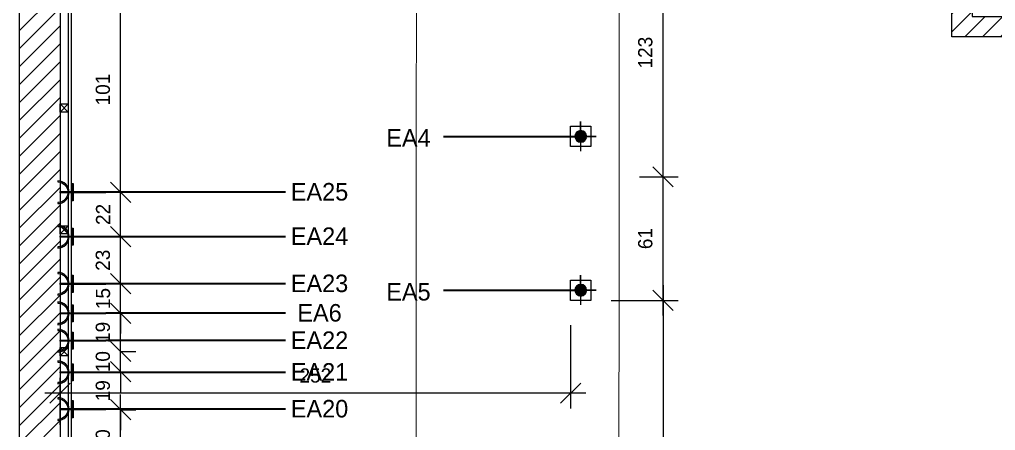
# Model space of a CAD drawing. Header units: centimetres. Extents: x 137745 to 146279, y 33619 to 36807.
# Drawn here: x 141575 to 142055.5, y 35390.3 to 35592.7 of the extents above; entities that cross this region are included whole.
import ezdxf
from ezdxf.enums import TextEntityAlignment as Align

# ---------------------------------------------------------------- set-up
doc = ezdxf.new("R2010")
doc.units = ezdxf.units.CM
doc.header["$LTSCALE"] = 10
doc.header["$MEASUREMENT"] = 0
doc.header["$PDMODE"] = 3
doc.header["$PDSIZE"] = 20
for name, color, linetype in [('-DWG_ANA', 7, 'Continuous'), ('ELEKTRİK', 10, 'Continuous'), ('LP-DIMENSION_INT_100', 51, 'Continuous')]:
    doc.layers.add(name, color=color, linetype=linetype)
doc.layers.add('ARK_AHŞAP', color=45, linetype='Continuous', lineweight=15)
doc.layers.add('ELK', color=1, linetype='Continuous', lineweight=35)
doc.styles.add('TAKSİM', font='GOTHIC.TTF', dxfattribs={"height": 7})
doc.dimstyles.new('AR_DIM_100', dxfattribs={"dimtxt": 7, "dimasz": 10, "dimexe": 7.5, "dimexo": 10, "dimgap": 5, "dimtad": 1, "dimtoh": 1, "dimdec": 0, "dimrnd": 0.5, "dimzin": 12, "dimdsep": 46, "dimtxsty": 'TAKSİM', "dimblk": 'OBLIQUE', "dimcen": 0.09, "dimdle": 7.5, "dimclrd": 256, "dimclre": 256, "dimclrt": 7, "dimadec": 0, "dimazin": 0, "dimtfac": 1, "dimtdec": 0, "dimtix": 1, "dimtofl": 0, "dimtmove": 0, "dimatfit": 3, "dimldrblk": 'DOT', "dimfxl": 100, "dimfxlon": 1, "dimtolj": 1, "dimtzin": 0, "dimlwd": -1, "dimlwe": -1, "dimarcsym": 0})

# ---------------------------------------------------------------- blocks, each defined once
blk = doc.blocks.new('A$C50025146')
at = {"layer": 'ELEKTRİK'}
for points in [[(16.0258407970905, 9.846670621633166), (16.5885051934838, 9.846670621633166), (16.5885051934838, 1.406704675742731), (16.0258407970905, 1.406704675742731)], [(6.940050297998823e-05, 5.345355450490388), (6.940050297998823e-05, 5.908019846885509), (22.50664525620232, 5.908019846885509), (22.50664525620232, 5.345355450490388)]]:
    blk.add_hatch(color=256, dxfattribs=at).paths.add_polyline_path(points)
h = blk.add_hatch(color=256, dxfattribs=at)
edge = h.paths.add_edge_path()
edge.add_line((23.70435837441619, 11.25333161261187), (23.70435837441619, 10.69066721622039))
edge.add_ellipse((23.70435837441619, 5.626687648689767), major_axis=(3.580774291992597, -3.580774291992606), ratio=0.9999999999999413, start_angle=134.9999999999983, end_angle=314.9999999999983)
edge.add_line((23.70435837441619, 0.5627080811555061), (23.70435837441619, 4.368476402305532e-05))
edge.add_ellipse((23.70435837441619, 5.626687648689767), major_axis=(3.978638102213783, 3.978638102213774), ratio=0.9999999999999128, start_angle=45.0000000000025, end_angle=225.0000000000025, ccw=False)
for points, elevation in [([(16.0258407970905, 1.406704675742731), (16.0258407970905, 9.846670621633166), (16.5885051934838, 9.846670621633166), (16.5885051934838, 1.406704675742731)], 4.791194770819646e-08), ([(6.940050297998823e-05, 5.908019846885509), (22.50664525620232, 5.908019846885509), (22.50664525620232, 5.345355450490388), (6.940050297998823e-05, 5.345355450490388)], 4.794507297291503e-08)]:
    blk.add_lwpolyline(points, close=True, dxfattribs=dict(at, elevation=elevation))
at = {"layer": 'ELEKTRİK', "elevation": 4.798666618537076e-08}
blk.add_lwpolyline([(23.70435837441437, 4.368476402305532e-05), (23.70435837441619, 0.5627080811555061, -0.9999999999999944), (23.70435837441619, 10.69066721622039), (23.70435837441619, 11.25333161261187, 0.9999999999999944)], format="xyb", close=True, dxfattribs=at)
blk = doc.blocks.new('A$C611F6802')
at = {"layer": '-DWG_ANA'}
h = blk.add_hatch(dxfattribs=at)
h.set_pattern_fill('ANSI31', color=1, style=0)
h.set_pattern_definition([(45, (-55670.14020227872, -22065.11067284289), (-0.08838834764831843, 0.08838834764831845), [])])
h.paths.add_polyline_path([(4.423971784401617, 7.700424825947266, 1), (10.13888412773802, 7.700424825947266, 1)])
at = {"layer": '-DWG_ANA', "color": 1}
for p, q in [((7.28142795606982, 7.700424825947266), (7.28142795606982, 15.25836134111159)), ((7.28142795606982, 15.25836134111159), (7.28142795606982, 0)), ((7.28142795606982, 7.629180670555797), (0, 7.629180670555797)), ((7.28142795606982, 7.629180670555797), (14.67722620816494, 7.629180670555797)), ((14.67722620816494, 7.629180670555797), (7.28142795606982, 7.629180670555797))]:
    blk.add_line(p, q, dxfattribs=at)
blk.add_lwpolyline([(2.28142795606982, 2.700424825947266), (12.28142795606982, 2.700424825947266), (12.28142795606982, 12.70042482594727), (2.28142795606982, 12.70042482594727)], close=True, dxfattribs=at)
blk.add_circle((7.28142795606982, 7.700424825947266), 2.857456171668203, dxfattribs=at)
blk = doc.blocks.new('_Oblique')
at = {"color": 0, "linetype": 'ByBlock', "lineweight": -2}
blk.add_line((-0.5, -0.5), (0.5, 0.5), dxfattribs=at)
blk = doc.blocks.new('*D30')
at = {"transparency": 16777216}
for p, q in [((141624.7368309198, 35363.31537182571), (141624.7368309198, 35408.02378546302)), ((141624.7368309198, 35400.52378546302), (141632.2368309198, 35400.52378546302)), ((141624.7368309198, 35370.81537182571), (141632.2368309198, 35370.81537182571))]:
    blk.add_line(p, q, dxfattribs=at)
at = {"layer": 'Defpoints', "color": 0, "transparency": 16777216}
for p in [(141617.5215959932, 35400.52378546302), (141624.7368309198, 35400.52378546302), (141624.7368309196, 35370.81537182571)]:
    blk.add_point(p, dxfattribs=at)
at = {"transparency": 16777216, "xscale": 10, "yscale": 10, "zscale": 10}
for p, rotation in [((141624.7368309198, 35400.52378546302), 90), ((141624.7368309198, 35370.81537182571), 270)]:
    blk.add_blockref('_Oblique', p, dxfattribs=dict(at, rotation=rotation))
at = {"color": 7, "transparency": 16777216, "insert": (141616.0607602196, 35385.66957864432), "char_height": 7, "attachment_point": 5, "rotation": 90, "style": 'TAKSİM'}
blk.add_mtext('\\A1;30', dxfattribs=at)
blk = doc.blocks.new('_Dot')
at = {"color": 0, "linetype": 'ByBlock', "lineweight": -2}
blk.add_line((-0.5, 0), (-1, 0), dxfattribs=at)
at = {"color": 0, "linetype": 'ByBlock', "const_width": 0.5}
blk.add_lwpolyline([(-0.25, 0, 1), (0.25, 0, 1)], format="xyb", close=True, dxfattribs=at)
blk = doc.blocks.new('*D31')
at = {"transparency": 16777216}
for p, q in [((141624.73683092, 35419.19685355763), (141624.73683092, 35429.19685355763)), ((141624.73683092, 35419.19685355763), (141632.23683092, 35419.19685355763)), ((141624.73683092, 35400.52378546303), (141632.23683092, 35400.52378546303)), ((141624.73683092, 35400.52378546303), (141624.73683092, 35390.52378546303))]:
    blk.add_line(p, q, dxfattribs=at)
at = {"layer": 'Defpoints', "color": 0, "transparency": 16777216}
for p in [(141617.5215959932, 35419.19685355763), (141624.73683092, 35419.19685355763), (141617.5215959932, 35400.52378546303)]:
    blk.add_point(p, dxfattribs=at)
at = {"transparency": 16777216, "xscale": 10, "yscale": 10, "zscale": 10}
for p, rotation in [((141624.73683092, 35419.19685355763), 270), ((141624.73683092, 35400.52378546303), 90)]:
    blk.add_blockref('_Oblique', p, dxfattribs=dict(at, rotation=rotation))
at = {"color": 7, "transparency": 16777216, "insert": (141616.0607602198, 35409.86031951028), "char_height": 7, "attachment_point": 5, "rotation": 90, "style": 'TAKSİM'}
blk.add_mtext('\\A1;19', dxfattribs=at)
blk = doc.blocks.new('*D32')
at = {"transparency": 16777216}
for p, q in [((141624.73683092, 35429.19685355764), (141624.73683092, 35439.19685355764)), ((141624.73683092, 35429.19685355764), (141632.23683092, 35429.19685355764)), ((141624.73683092, 35419.19685355762), (141632.23683092, 35419.19685355762)), ((141624.73683092, 35419.19685355762), (141624.73683092, 35409.19685355762))]:
    blk.add_line(p, q, dxfattribs=at)
at = {"layer": 'Defpoints', "color": 0, "transparency": 16777216}
for p in [(141624.7368309199, 35429.19685355764), (141624.73683092, 35429.19685355764), (141617.5215959932, 35419.19685355762)]:
    blk.add_point(p, dxfattribs=at)
at = {"transparency": 16777216, "xscale": 10, "yscale": 10, "zscale": 10}
for p, rotation in [((141624.73683092, 35429.19685355764), 270), ((141624.73683092, 35419.19685355762), 90)]:
    blk.add_blockref('_Oblique', p, dxfattribs=dict(at, rotation=rotation))
at = {"color": 7, "transparency": 16777216, "insert": (141616.0607602198, 35424.19685355759), "char_height": 7, "attachment_point": 5, "rotation": 90, "style": 'TAKSİM'}
blk.add_mtext('\\A1;10', dxfattribs=at)
blk = doc.blocks.new('*D33')
at = {"transparency": 16777216}
for p, q in [((141624.7368309202, 35421.69685355764), (141624.7368309202, 35455.51567794031)), ((141624.7368309202, 35448.01567794031), (141632.2368309202, 35448.01567794031)), ((141624.7368309202, 35429.19685355764), (141632.2368309202, 35429.19685355764))]:
    blk.add_line(p, q, dxfattribs=at)
at = {"layer": 'Defpoints', "color": 0, "transparency": 16777216}
for p in [(141617.5215959932, 35448.01567794031), (141624.7368309202, 35448.01567794031), (141624.7368309199, 35429.19685355764)]:
    blk.add_point(p, dxfattribs=at)
at = {"transparency": 16777216, "xscale": 10, "yscale": 10, "zscale": 10}
for p, rotation in [((141624.7368309202, 35448.01567794031), 90), ((141624.7368309202, 35429.19685355764), 270)]:
    blk.add_blockref('_Oblique', p, dxfattribs=dict(at, rotation=rotation))
at = {"color": 7, "transparency": 16777216, "insert": (141616.0607602199, 35438.60626574893), "char_height": 7, "attachment_point": 5, "rotation": 90, "style": 'TAKSİM'}
blk.add_mtext('\\A1;19', dxfattribs=at)
blk = doc.blocks.new('*D34')
at = {"transparency": 16777216}
for p, q in [((141624.7368309203, 35462.53860313412), (141624.7368309203, 35472.53860313412)), ((141624.7368309203, 35462.53860313412), (141617.2368309203, 35462.53860313412)), ((141624.7368309203, 35448.01567794031), (141632.2368309203, 35448.01567794031)), ((141624.7368309203, 35448.01567794031), (141624.7368309203, 35438.01567794031))]:
    blk.add_line(p, q, dxfattribs=at)
at = {"layer": 'Defpoints', "color": 0, "transparency": 16777216}
for p in [(141624.7368309203, 35462.53860313412), (141628.4868309202, 35462.53860313412), (141617.5215959932, 35448.01567794031)]:
    blk.add_point(p, dxfattribs=at)
at = {"transparency": 16777216, "xscale": 10, "yscale": 10, "zscale": 10}
for p, rotation in [((141624.7368309203, 35462.53860313412), 270), ((141624.7368309203, 35448.01567794031), 90)]:
    blk.add_blockref('_Oblique', p, dxfattribs=dict(at, rotation=rotation))
at = {"color": 7, "transparency": 16777216, "insert": (141616.1487955701, 35455.27714053717), "char_height": 7, "attachment_point": 5, "rotation": 90, "style": 'TAKSİM'}
blk.add_mtext('\\A1;15', dxfattribs=at)
blk = doc.blocks.new('*D35')
at = {"transparency": 16777216}
for p, q in [((141624.7368309203, 35455.03860313412), (141624.7368309203, 35493.2555917345)), ((141624.7368309203, 35485.7555917345), (141632.2368309203, 35485.7555917345)), ((141624.7368309203, 35462.53860313412), (141617.2368309203, 35462.53860313412))]:
    blk.add_line(p, q, dxfattribs=at)
at = {"layer": 'Defpoints', "color": 0, "transparency": 16777216}
for p in [(141624.7368309203, 35485.7555917345), (141624.7368309203, 35485.7555917345), (141628.4868309202, 35462.53860313412)]:
    blk.add_point(p, dxfattribs=at)
at = {"transparency": 16777216, "xscale": 10, "yscale": 10, "zscale": 10}
for p, rotation in [((141624.7368309203, 35485.7555917345), 90), ((141624.7368309203, 35462.53860313412), 270)]:
    blk.add_blockref('_Oblique', p, dxfattribs=dict(at, rotation=rotation))
at = {"color": 7, "transparency": 16777216, "insert": (141616.0607602201, 35474.14709743427), "char_height": 7, "attachment_point": 5, "rotation": 90, "style": 'TAKSİM'}
blk.add_mtext('\\A1;23', dxfattribs=at)
blk = doc.blocks.new('*D36')
at = {"transparency": 16777216}
for p, q in [((141624.7368309204, 35478.2555917345), (141624.7368309204, 35515.14590752311)), ((141624.7368309204, 35507.64590752311), (141632.2368309204, 35507.64590752311)), ((141624.7368309204, 35485.7555917345), (141632.2368309204, 35485.7555917345))]:
    blk.add_line(p, q, dxfattribs=at)
at = {"layer": 'Defpoints', "color": 0, "transparency": 16777216}
for p in [(141617.5215959932, 35507.64590752311), (141624.7368309204, 35507.64590752311), (141624.7368309203, 35485.7555917345)]:
    blk.add_point(p, dxfattribs=at)
at = {"transparency": 16777216, "xscale": 10, "yscale": 10, "zscale": 10}
for p, rotation in [((141624.7368309204, 35507.64590752311), 90), ((141624.7368309204, 35485.7555917345), 270)]:
    blk.add_blockref('_Oblique', p, dxfattribs=dict(at, rotation=rotation))
at = {"color": 7, "transparency": 16777216, "insert": (141616.1487955703, 35496.70074962876), "char_height": 7, "attachment_point": 5, "rotation": 90, "style": 'TAKSİM'}
blk.add_mtext('\\A1;22', dxfattribs=at)
blk = doc.blocks.new('*D37')
at = {"transparency": 16777216}
for p, q in [((141624.7368309206, 35500.14590752311), (141624.7368309206, 35616.30616470556)), ((141624.7368309206, 35608.80616470556), (141632.2368309206, 35608.80616470556)), ((141624.7368309206, 35507.64590752311), (141632.2368309206, 35507.64590752311))]:
    blk.add_line(p, q, dxfattribs=at)
at = {"layer": 'Defpoints', "color": 0, "transparency": 16777216}
for p in [(141617.5215959932, 35608.80616470556), (141624.7368309206, 35608.80616470556), (141617.5215959932, 35507.64590752311)]:
    blk.add_point(p, dxfattribs=at)
at = {"transparency": 16777216, "xscale": 10, "yscale": 10, "zscale": 10}
for p, rotation in [((141624.7368309206, 35608.80616470556), 90), ((141624.7368309206, 35507.64590752311), 270)]:
    blk.add_blockref('_Oblique', p, dxfattribs=dict(at, rotation=rotation))
at = {"color": 7, "transparency": 16777216, "insert": (141616.0607602203, 35558.22603611429), "char_height": 7, "attachment_point": 5, "rotation": 90, "style": 'TAKSİM'}
blk.add_mtext('\\A1;101', dxfattribs=at)
blk = doc.blocks.new('*D42')
at = {"layer": 'Defpoints', "color": 0, "transparency": 16777216}
for p in [(141852.7886118932, 35637.57837163618), (141870.2885191411, 35515.23158882799), (141891.8063482997, 35515.23158882799)]:
    blk.add_point(p, dxfattribs=at)
at = {"layer": 'LP-DIMENSION_INT_100', "transparency": 16777216}
for p, q in [((141891.8063482997, 35645.07837163618), (141891.8063482997, 35507.73158882799)), ((141862.7886118932, 35637.57837163618), (141899.3063482997, 35637.57837163618)), ((141880.2885191411, 35515.23158882799), (141899.3063482997, 35515.23158882799))]:
    blk.add_line(p, q, dxfattribs=at)
at = {"layer": 'LP-DIMENSION_INT_100', "transparency": 16777216, "xscale": 10, "yscale": 10, "zscale": 10}
for p, rotation in [((141891.8063482997, 35637.57837163618), 90), ((141891.8063482997, 35515.23158882799), 270)]:
    blk.add_blockref('_Oblique', p, dxfattribs=dict(at, rotation=rotation))
at = {"layer": 'LP-DIMENSION_INT_100', "color": 7, "transparency": 16777216, "insert": (141883.1302775994, 35576.40498023204), "char_height": 7, "attachment_point": 5, "rotation": 90, "style": 'TAKSİM'}
blk.add_mtext('\\A1;123', dxfattribs=at)
blk = doc.blocks.new('*D43')
at = {"layer": 'Defpoints', "color": 0, "transparency": 16777216}
for p in [(141870.2885191411, 35515.23158882799), (141856.3215863718, 35454.38854856843), (141891.8063482998, 35454.38854856843)]:
    blk.add_point(p, dxfattribs=at)
at = {"layer": 'LP-DIMENSION_INT_100', "transparency": 16777216}
for p, q in [((141891.8063482998, 35522.73158882799), (141891.8063482998, 35446.88854856843)), ((141880.2885191411, 35515.23158882799), (141899.3063482998, 35515.23158882799)), ((141866.3215863718, 35454.38854856843), (141899.3063482998, 35454.38854856843))]:
    blk.add_line(p, q, dxfattribs=at)
at = {"layer": 'LP-DIMENSION_INT_100', "transparency": 16777216, "xscale": 10, "yscale": 10, "zscale": 10}
for p, rotation in [((141891.8063482998, 35515.23158882799), 90), ((141891.8063482998, 35454.38854856843), 270)]:
    blk.add_blockref('_Oblique', p, dxfattribs=dict(at, rotation=rotation))
at = {"layer": 'LP-DIMENSION_INT_100', "color": 7, "transparency": 16777216, "insert": (141883.1302775996, 35484.81006869817), "char_height": 7, "attachment_point": 5, "rotation": 90, "style": 'TAKSİM'}
blk.add_mtext('\\A1;61', dxfattribs=at)
blk = doc.blocks.new('*D44')
at = {"layer": 'Defpoints', "color": 0, "transparency": 16777216}
for p in [(141856.3215863718, 35454.38854856843), (141823.5304021586, 35187.87856741082), (141891.8292795699, 35187.87856741082)]:
    blk.add_point(p, dxfattribs=at)
at = {"layer": 'LP-DIMENSION_INT_100', "transparency": 16777216}
for p, q in [((141891.8292795699, 35461.88854856843), (141891.8292795699, 35180.37856741082)), ((141866.3215863718, 35454.38854856843), (141899.3292795699, 35454.38854856843)), ((141833.5304021586, 35187.87856741082), (141899.3292795699, 35187.87856741082))]:
    blk.add_line(p, q, dxfattribs=at)
at = {"layer": 'LP-DIMENSION_INT_100', "transparency": 16777216, "xscale": 10, "yscale": 10, "zscale": 10}
for p, rotation in [((141891.8292795699, 35454.38854856843), 90), ((141891.8292795699, 35187.87856741082), 270)]:
    blk.add_blockref('_Oblique', p, dxfattribs=dict(at, rotation=rotation))
at = {"layer": 'LP-DIMENSION_INT_100', "color": 7, "transparency": 16777216, "insert": (141883.1532088697, 35321.13355798958), "char_height": 7, "attachment_point": 5, "rotation": 90, "style": 'TAKSİM'}
blk.add_mtext('\\A1;267', dxfattribs=at)
blk = doc.blocks.new('*D47')
at = {"layer": 'Defpoints', "color": 0, "transparency": 16777216}
for p in [(141846.3215863717, 35452.10712061235), (141595.0150201374, 35408.66274858188), (141595.0150201374, 35383.10712061235)]:
    blk.add_point(p, dxfattribs=at)
at = {"layer": 'LP-DIMENSION_INT_100', "transparency": 16777216}
for p, q in [((141846.3215863717, 35442.10712061235), (141846.3215863717, 35401.16274858188)), ((141595.0150201374, 35393.10712061235), (141595.0150201374, 35416.16274858188)), ((141853.8215863717, 35408.66274858188), (141587.5150201374, 35408.66274858188))]:
    blk.add_line(p, q, dxfattribs=at)
at = {"layer": 'LP-DIMENSION_INT_100', "transparency": 16777216, "xscale": 10, "yscale": 10, "zscale": 10, "rotation": 180}
blk.add_blockref('_Oblique', (141595.0150201374, 35408.66274858188), dxfattribs=at)
at = {"layer": 'LP-DIMENSION_INT_100', "transparency": 16777216, "xscale": 10, "yscale": 10, "zscale": 10}
blk.add_blockref('_Oblique', (141846.3215863717, 35408.66274858188), dxfattribs=at)
at = {"layer": 'LP-DIMENSION_INT_100', "color": 7, "transparency": 16777216, "insert": (141720.6683032546, 35417.33881928208), "char_height": 7, "attachment_point": 5, "style": 'TAKSİM'}
blk.add_mtext('\\A1;252', dxfattribs=at)
blk = doc.blocks.new('LL')
at = {"layer": 'LP-DIMENSION_INT_100'}
h = blk.add_hatch(dxfattribs=at)
h.set_pattern_fill('ANSI31', color=253, scale=50)
h.set_pattern_definition([(45, (169.2249926319346, 0), (-4.419417382415921, 4.419417382415922), [])])
h.paths.add_polyline_path([(138923.8230710727, 35193.14026934799), (138838.8230710727, 35193.14026934799), (138838.8230710727, 36086.14026934799), (139307.8230710727, 36086.14026934799), (139307.8230710727, 35594.14026934799), (139819.8230710727, 35594.14026934799), (139819.8230710727, 35584.14026934799), (139297.8230710727, 35584.14026934799), (139297.8230710727, 36066.14026934799), (138923.8230710727, 36066.14026934799), (138923.8230710727, 36031.14026934799), (138858.8230710727, 36031.14026934799), (138858.8230710727, 35273.14026934799), (138923.8230710727, 35273.14026934799)])
at = {"layer": 'LP-DIMENSION_INT_100', "color": 2}
blk.add_lwpolyline([(138923.8230710727, 35193.14026934799), (138838.8230710727, 35193.14026934799), (138838.8230710727, 36086.14026934799), (139307.8230710727, 36086.14026934799), (139307.8230710727, 35594.14026934799), (139819.8230710727, 35594.14026934799), (139819.8230710727, 35584.14026934799), (139297.8230710727, 35584.14026934799), (139297.8230710727, 36066.14026934799), (138923.8230710727, 36066.14026934799), (138923.8230710727, 36031.14026934799), (138858.8230710727, 36031.14026934799), (138858.8230710727, 35273.14026934799), (138923.8230710727, 35273.14026934799)], close=True, dxfattribs=at)
at = {"layer": 'LP-DIMENSION_INT_100', "color": 43}
for points in [[(139297.8230710727, 36062.14026934799), (138990.7948310573, 36062.14026934799), (138990.7948310573, 35969.19688731988), (138862.8230710727, 35969.19688731988), (138862.8230710727, 35277.14026934799), (138937.8230932179, 35277.13040031371), (138937.8230932179, 35189.13040031371), (138858.8230710727, 35189.14026934799)], [(139297.8230710727, 36060.64026934799), (138992.2948310573, 36060.64026934799), (138992.2948310573, 35967.69688731988), (138864.3230710727, 35967.69688731988), (138864.3230710727, 35278.64026934799), (138939.3230932179, 35278.63040031371), (138939.3230932179, 35187.63040031371), (138858.8230710727, 35187.64026934799)]]:
    blk.add_lwpolyline(points, dxfattribs=at)
at = {"layer": 'LP-DIMENSION_INT_100', "color": 253}
for points in [[(138858.8230710727, 35551.14026934799), (138862.8230710727, 35551.14026934799), (138862.8230710727, 35547.14026934799), (138858.8230710727, 35547.14026934799)], [(138858.8230710727, 35491.14026934799), (138862.8230710727, 35491.14026934799), (138862.8230710727, 35487.14026934799), (138858.8230710727, 35487.14026934799)], [(138858.8230710727, 35431.14026934799), (138862.8230710727, 35431.14026934799), (138862.8230710727, 35427.14026934799), (138858.8230710727, 35427.14026934799)]]:
    blk.add_lwpolyline(points, close=True, dxfattribs=at)
for points in [[(138858.8230710727, 35551.14026934799), (138862.8230710727, 35547.14026934799)], [(138862.8230710727, 35551.14026934799), (138858.8230710727, 35547.14026934799)], [(138858.8230710727, 35491.14026934799), (138862.8230710727, 35487.14026934799)], [(138862.8230710727, 35491.14026934799), (138858.8230710727, 35487.14026934799)], [(138858.8230710727, 35431.14026934799), (138862.8230710727, 35427.14026934799)], [(138862.8230710727, 35431.14026934799), (138858.8230710727, 35427.14026934799)]]:
    blk.add_lwpolyline(points, dxfattribs=at)

msp = doc.modelspace()

# ---------------------------------------------------------------- linework, layer by layer
at = {"layer": 'ARK_AHŞAP'}
msp.add_lwpolyline([(141769.9695257921, 35130.97716694223), (141869.9694770934, 35130.87847686606), (141870.6075611888, 35899.5847007899), (141770.6076098875, 35899.68339086608), (141770.0799448192, 35242.86174299966), (141770.0799448192, 35242.86174299966)], close=True, dxfattribs=at)
at = {"layer": 'ELK', "color": 1}
for p, q in [((141783.7304988811, 35535.15536683062), (141851.3215863717, 35535.15536683062)), ((141706.0200160214, 35507.64590752307), (141617.5215959931, 35507.6459075231)), ((141706.0200160214, 35485.75559173446), (141617.5215959931, 35485.75559173449)), ((141706.0200160214, 35462.53860313407), (141617.5215959931, 35462.5386031341)), ((141783.7304988811, 35459.38854856842), (141851.3215863717, 35459.38854856842)), ((141706.0200160214, 35448.01567794027), (141617.5215959931, 35448.0156779403)), ((141706.0200160214, 35434.52989230071), (141617.5215959931, 35434.52989230074)), ((141706.0200160214, 35418.91552135938), (141617.5215959931, 35418.91552135941)), ((141706.0200160214, 35400.80511766118), (141617.5215959931, 35400.80511766121))]:
    msp.add_line(p, q, dxfattribs=at)

# ---------------------------------------------------------------- block references
at = {"layer": '-DWG_ANA', "color": 0, "xscale": -1, "rotation": 270}
for p in [(141843.6211615458, 35527.87393887455), (141843.6211615458, 35452.10712061235)]:
    msp.add_blockref('A$C611F6802', p, dxfattribs=at)
at = {"layer": 'ELEKTRİK', "rotation": 180}
for p in [(141617.5216653936, 35513.27259517179, -4.794507297291503e-08), (141617.5216653936, 35491.38227938318, -4.794507297291503e-08), (141617.5216653936, 35468.1652907828, -4.794507297291503e-08), (141617.5216653936, 35453.64236558899, -4.794507297291503e-08), (141617.5216653936, 35440.15657994943, -4.794507297291503e-08), (141617.5216653936, 35424.5422090081, -4.794507297291503e-08), (141617.5216653936, 35406.43180530991, -4.794507297291503e-08)]:
    msp.add_blockref('A$C50025146', p, dxfattribs=at)
at = {"layer": 'LP-DIMENSION_INT_100', "color": 2}
msp.add_blockref('LL', (2736.191949064756, 0), dxfattribs=at)

# ---------------------------------------------------------------- texts
at = {"layer": 'ELK', "color": 1, "style": 'TAKSİM'}
for s, p in [('EA4', (141755.5770069554, 35530.07157758837)), ('EA5', (141755.5770069554, 35454.30475932617))]:
    msp.add_text(s, height=8.64, dxfattribs=at).set_placement(p)
for s, p in [('EA25', (141722.7155232714, 35503.5524737886)), ('EA24', (141722.7155232714, 35481.66215799999)), ('EA23', (141722.7155232714, 35458.44516939961)), ('EA6', (141722.7155232714, 35443.9222442058)), ('EA22', (141722.7155232714, 35430.43645856624)), ('EA21', (141722.7155232714, 35414.82208762491)), ('EA20', (141722.7155232714, 35396.71168392672))]:
    msp.add_text(s, height=8.64, dxfattribs=at).set_placement(p, align=Align.CENTER)

# ---------------------------------------------------------------- dimensions: what is measured, and where the dimension line sits
at = {"color": 2}
for base, p1, p2, picture, middle in [((141624.7368309206, 35608.80616470556), (141617.5215959931, 35507.6459075231), (141617.5215959931, 35608.80616470554), '*D37', (141616.0607602203, 35558.22603611429)), ((141624.7368309204, 35507.64590752311), (141624.7368309202, 35485.75559173449), (141617.5215959931, 35507.6459075231), '*D36', (141616.1487955703, 35496.70074962876)), ((141624.7368309203, 35485.7555917345), (141628.4868309201, 35462.5386031341), (141624.7368309202, 35485.75559173449), '*D35', (141616.0607602201, 35474.14709743427)), ((141624.7368309203, 35462.53860313412), (141617.5215959931, 35448.0156779403), (141628.4868309201, 35462.5386031341), '*D34', (141616.1487955701, 35455.27714053717)), ((141624.7368309202, 35448.01567794031), (141624.7368309199, 35429.19685355762), (141617.5215959931, 35448.0156779403), '*D33', (141616.0607602199, 35438.60626574893)), ((141624.73683092, 35429.19685355764), (141617.5215959931, 35419.19685355761), (141624.7368309199, 35429.19685355762), '*D32', (141616.0607602198, 35424.19685355759)), ((141624.73683092, 35419.19685355763), (141617.5215959931, 35400.52378546302), (141617.5215959931, 35419.19685355762), '*D31', (141616.0607602198, 35409.86031951028)), ((141624.7368309198, 35400.52378546302), (141624.7368309195, 35370.81537182569), (141617.5215959931, 35400.52378546301), '*D30', (141616.0607602196, 35385.66957864432))]:
    dim = msp.add_linear_dim(base=base, p1=p1, p2=p2, angle=90, dimstyle='AR_DIM_100', override={"dimtmove": 1}, dxfattribs=at)
    dim.commit()
    dim.dimension.update_dxf_attribs({"geometry": picture, "text_midpoint": middle})
at = {"layer": 'LP-DIMENSION_INT_100', "color": 2}
for base, p1, p2, picture, middle in [((141891.8063482997, 35515.23158882799), (141852.7886118931, 35637.57837163616), (141870.2885191411, 35515.23158882798), '*D42', (141883.1302775994, 35576.40498023204)), ((141891.8063482998, 35454.38854856843), (141870.2885191411, 35515.23158882798), (141856.3215863717, 35454.38854856841), '*D43', (141883.1302775996, 35484.81006869817)), ((141891.8292795699, 35187.87856741082), (141856.3215863717, 35454.38854856841), (141823.5304021586, 35187.87856741081), '*D44', (141883.1532088697, 35321.13355798958))]:
    dim = msp.add_linear_dim(base=base, p1=p1, p2=p2, angle=90, dimstyle='AR_DIM_100', override={"dimtmove": 1}, dxfattribs=at)
    dim.commit()
    dim.dimension.update_dxf_attribs({"geometry": picture, "text_midpoint": middle})
dim = msp.add_linear_dim(base=(141595.0150201374, 35408.66274858188), p1=(141846.3215863717, 35452.10712061235), p2=(141595.0150201374, 35383.10712061235), dimstyle='AR_DIM_100', dxfattribs=at)
dim.commit()
dim.dimension.update_dxf_attribs({"geometry": '*D47', "text_midpoint": (141720.6683032546, 35417.33881928208)})

doc.saveas('drawing.dxf')
